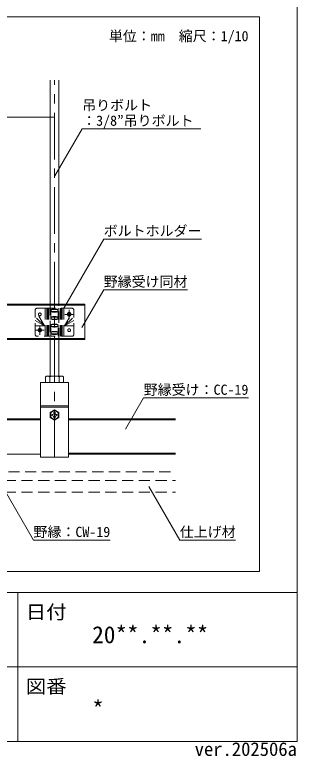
# Model space of a CAD drawing. Units: millimetres on the paper, enlarged 40 times, with parts at other scales. Extents: x -7800 to 7800, y -5578 to 5491.
# Drawn here: x 6588 to 7800, y -5578 to -2391 of the extents above; entities that cross this region are included whole.
import ezdxf
from ezdxf.enums import TextEntityAlignment as Align

# ---------------------------------------------------------------- set-up
doc = ezdxf.new("R2010")
doc.units = ezdxf.units.MM
doc.header["$LTSCALE"] = 40
doc.linetypes.add('CHAIN1', pattern=[8, 5, -1, 1, -1])
doc.linetypes.add('DASHED1', pattern=[1.8, 1.2, -0.6])
for name, color, linetype, lineweight in [('7-0_中心線', 4, 'CHAIN1', 9), ('7-1_吊り材', 4, 'Continuous', 9), ('7-2_野縁受け', 3, 'Continuous', 18), ('7-5_寸法', 7, 'Continuous', 9), ('7-6_文字', 7, 'Continuous', 18), ('7-7_金具', 6, 'Continuous', 35), ('7-B_ビス', 3, 'Continuous', 18), ('7-C_パネル', 7, 'DASHED1', 18), ('F-2_太線１', 3, 'Continuous', 18), ('F-6_文字', 7, 'Continuous', 18)]:
    doc.layers.add(name, color=color, linetype=linetype, lineweight=lineweight)
doc.styles.add('ＭＳ ゴシック', font='')
doc.styles.get('ＭＳ ゴシック').set_extended_font_data('MS Gothic')

msp = doc.modelspace()

# ---------------------------------------------------------------- linework, layer by layer
at = {"layer": '7-0_中心線'}
msp.add_line((6758.12, -4292.67), (6758.12, -2672.5), dxfattribs=at)
at = {"layer": '7-1_吊り材', "color": 7, "lineweight": 18}
for p, q in [((6740.12, -3635.04), (6740.12, -2672.5)), ((6776.12, -3635.04), (6776.12, -2672.5)), ((6740.12, -3944.67), (6740.12, -3787.04)), ((6776.12, -3944.67), (6776.12, -3787.04)), ((6724.17, -3944.67), (6718.92, -3947.7)), ((6718.92, -3972.67), (6718.92, -3947.7)), ((6724.17, -3944.67), (6792.06, -3944.67)), ((6738.52, -3972.67), (6738.52, -3947.7)), ((6777.72, -3972.67), (6777.72, -3947.7)), ((6792.06, -3944.67), (6797.32, -3947.7)), ((6797.32, -3972.67), (6797.32, -3947.7)), ((6698.12, -4292.67), (6698.12, -3972.67)), ((6718.92, -3972.67), (6797.32, -3972.67)), ((6698.12, -4071.87), (6818.12, -4071.87)), ((6698.12, -4077.4), (6818.12, -4077.4)), ((6818.12, -4292.67), (6698.12, -4292.67))]:
    msp.add_line(p, q, dxfattribs=at)
at = {"layer": '7-1_吊り材', "color": 7, "linetype": 'DASHED1', "lineweight": 18}
for p, q in [((6740.12, -3635.04), (6740.12, -3787.04)), ((6776.12, -3787.04), (6776.12, -3635.04))]:
    msp.add_line(p, q, dxfattribs=at)
at = {"layer": '7-1_吊り材'}
for p, q in [((6757.92, -4089.87), (6738.87, -4100.87)), ((6738.87, -4100.87), (6738.87, -4122.87)), ((6746.17, -4109.47), (6748.52, -4109.47)), ((6755.52, -4100.11), (6755.52, -4102.33)), ((6757.92, -4089.87), (6776.98, -4100.87)), ((6760.32, -4100.11), (6760.32, -4103.37)), ((6760.32, -4100.11), (6760.32, -4102.33)), ((6769.68, -4109.47), (6767.33, -4109.47)), ((6776.98, -4100.87), (6776.98, -4122.87)), ((6757.92, -4133.87), (6738.87, -4122.87)), ((6746.17, -4114.27), (6748.52, -4114.27)), ((6755.52, -4123.62), (6755.52, -4121.4)), ((6757.92, -4133.87), (6776.98, -4122.87)), ((6760.32, -4123.62), (6760.32, -4120.36)), ((6760.32, -4123.62), (6760.32, -4121.4)), ((6769.68, -4114.27), (6767.33, -4114.27))]:
    msp.add_line(p, q, dxfattribs=at)
at = {"layer": '7-1_吊り材', "color": 7, "lineweight": 18}
msp.add_lwpolyline([(6698.12, -3972.67), (6818.12, -3972.67), (6818.12, -4292.67)], dxfattribs=at)
at = {"layer": '7-1_吊り材'}
msp.add_circle((6757.92, -4111.87), 17.6, dxfattribs=at)
at = {"layer": '7-1_吊り材', "color": 7, "lineweight": 18}
for centre, radius, start, end in [((6731.73, -3971.75), 27.25, 96.34294, 118.04132), ((6728.05, -3964.17), 19.52, 57.57118, 88.04459), ((6758.12, -4009.53), 64.86, 72.41205, 107.58797), ((6788.18, -3964.17), 19.52, 91.95543, 122.42883), ((6784.5, -3971.75), 27.25, 61.95869, 83.65707)]:
    msp.add_arc(centre, radius, start, end, dxfattribs=at)
at = {"layer": '7-1_吊り材'}
for centre, radius, start, end in [((6757.92, -4111.87), 12, 168.46304, 191.51331), ((6749.15, -4103.08), 6.42, 264.363, 6.67345), ((6757.92, -4111.87), 12, 78.46304, 101.53696), ((6766.7, -4103.08), 6.42, 173.32655, 275.637), ((6757.92, -4111.87), 12, 348.48669, 11.53696), ((6749.15, -4120.65), 6.42, 353.32655, 95.637), ((6757.92, -4111.87), 12, 258.46304, 281.53696), ((6766.7, -4120.65), 6.42, 84.363, 186.67345)]:
    msp.add_arc(centre, radius, start, end, dxfattribs=at)
at = {"layer": '7-2_野縁受け'}
for p, q in [((5912.14, -3635.04), (6888.52, -3635.04)), ((6888.52, -3639.84), (5912.14, -3639.84)), ((6888.52, -3635.04), (6888.52, -3787.04)), ((6888.52, -3782.24), (5912.14, -3782.24)), ((5912.14, -3787.04), (6888.52, -3787.04)), ((5912.14, -4127.87), (6698.12, -4127.87)), ((6698.12, -4132.67), (5912.14, -4132.67)), ((6818.12, -4127.87), (7278.12, -4127.87)), ((7278.12, -4132.67), (6818.12, -4132.67)), ((6503.62, -4279.87), (6698.12, -4279.87)), ((7278.12, -4275.07), (6818.12, -4275.07)), ((6818.12, -4279.87), (7278.12, -4279.87))]:
    msp.add_line(p, q, dxfattribs=at)
at = {"layer": '7-5_寸法', "color": 4}
msp.add_line((6758.12, -2831.15), (6158.12, -2831.15), dxfattribs=at)
at = {"layer": '7-6_文字'}
for p, q in [((6876.92, -2881.53), (6760.22, -3083.66)), ((7386.92, -2881.53), (6876.92, -2881.53)), ((6969.26, -3355.22), (6796.23, -3654.92)), ((6969.26, -3355.22), (7389.26, -3355.22)), ((6969.26, -3573.49), (6875.33, -3736.18)), ((6969.26, -3573.49), (7329.26, -3573.49)), ((7140.95, -4038.11), (7063.02, -4173.08)), ((7140.95, -4038.11), (7590.95, -4038.11)), ((6498.1, -4355.36), (6667.86, -4649.41)), ((7295.94, -4649.41), (7163.26, -4419.6)), ((6997.86, -4649.41), (6667.86, -4649.41)), ((7535.94, -4649.41), (7295.94, -4649.41))]:
    msp.add_line(p, q, dxfattribs=at)
at = {"layer": '7-7_金具', "color": 3, "linetype": 'DASHED1', "lineweight": 18}
for p, q in [((6675.14, -3765.06), (6675.14, -3661.06)), ((6683.14, -3653.06), (6715.14, -3653.06)), ((6715.14, -3653.06), (6801.14, -3653.06)), ((6718.48, -3653.06), (6718.48, -3773.06)), ((6724.91, -3653.06), (6724.91, -3773.06)), ((6729.33, -3653.06), (6729.33, -3773.06)), ((6734.33, -3653.06), (6734.33, -3773.06)), ((6741.98, -3653.06), (6741.98, -3773.06)), ((6743.99, -3658.66), (6743.99, -3667.46)), ((6772.3, -3658.66), (6743.99, -3658.66)), ((6772.3, -3658.66), (6772.3, -3667.46)), ((6774.31, -3653.06), (6774.31, -3773.06)), ((6781.96, -3653.06), (6781.96, -3773.06)), ((6786.96, -3653.06), (6786.96, -3773.06)), ((6791.38, -3653.06), (6791.38, -3773.06)), ((6797.81, -3653.06), (6797.81, -3773.06)), ((6833.14, -3653.06), (6801.14, -3653.06)), ((6821.14, -3659.19), (6821.14, -3699.19)), ((6841.14, -3765.06), (6841.14, -3661.06)), ((6715.14, -3729.06), (6675.14, -3689.06)), ((6715.14, -3729.06), (6691.05, -3687.33)), ((6743.99, -3667.46), (6772.3, -3667.46)), ((6743.99, -3690.66), (6743.99, -3699.46)), ((6772.3, -3690.66), (6743.99, -3690.66)), ((6772.3, -3690.66), (6772.3, -3699.46)), ((6801.14, -3729.06), (6841.14, -3689.06)), ((6801.14, -3729.06), (6821.14, -3694.42)), ((6839.53, -3679.06), (6802.54, -3679.06)), ((6715.14, -3729.06), (6675.14, -3705.96)), ((6695.14, -3766.93), (6695.14, -3726.92)), ((6743.99, -3699.46), (6772.3, -3699.46)), ((6743.99, -3722.66), (6743.99, -3731.46)), ((6772.3, -3722.66), (6743.99, -3722.66)), ((6772.3, -3722.66), (6772.3, -3731.46)), ((6801.14, -3729.06), (6841.14, -3705.96)), ((6715.14, -3729.06), (6675.14, -3729.06)), ((6676.76, -3747.06), (6713.75, -3747.06)), ((6743.99, -3731.46), (6772.3, -3731.46)), ((6743.99, -3754.66), (6743.99, -3763.46)), ((6772.3, -3754.66), (6743.99, -3754.66)), ((6772.3, -3754.66), (6772.3, -3763.46)), ((6801.14, -3729.06), (6841.14, -3729.06)), ((6833.14, -3773.06), (6683.14, -3773.06)), ((6743.99, -3763.46), (6772.3, -3763.46))]:
    msp.add_line(p, q, dxfattribs=at)
for centre in [(6695.14, -3679.06), (6821.14, -3747.06)]:
    msp.add_circle(centre, 6, dxfattribs=at)
for centre, radius, start, end in [((6683.14, -3661.06), 8, 90, 180), ((6758.14, -3707.74), 51.08, 73.91376, 106.08623), ((6833.14, -3661.06), 8, 0, 90), ((6758.14, -3618.38), 51.08, 253.91376, 286.08623), ((6758.14, -3739.74), 51.08, 73.91376, 106.08623), ((6758.14, -3650.38), 51.08, 253.91376, 286.08623), ((6758.14, -3771.74), 51.08, 73.91376, 106.08623), ((6758.14, -3682.38), 51.08, 253.91376, 286.08623), ((6758.14, -3803.74), 51.08, 73.91376, 106.08623), ((6683.14, -3765.06), 8, 180, 270), ((6758.14, -3714.38), 51.08, 253.91376, 286.08623), ((6833.14, -3765.06), 8, 270, 0)]:
    msp.add_arc(centre, radius, start, end, dxfattribs=at)
at = {"layer": '7-B_ビス'}
for centre, radius in [((6821.14, -3679.06), 8.2), ((6821.14, -3679.06), 6.8), ((6695.14, -3747.06), 8.2), ((6695.14, -3747.06), 6.8)]:
    msp.add_circle(centre, radius, dxfattribs=at)
for centre, radius, start, end in [((6813.72, -3690.22), 13.41, 56.37852, 85.75327), ((6812.75, -3672.03), 10.95, 283.87134, 320.06015), ((6828.57, -3667.89), 13.41, 236.37851, 265.75325), ((6829.54, -3686.09), 10.95, 103.87132, 140.06013), ((6687.72, -3758.22), 13.41, 56.37852, 85.75327), ((6686.75, -3740.03), 10.95, 283.87134, 320.06015), ((6702.57, -3735.89), 13.41, 236.37851, 265.75325), ((6703.54, -3754.09), 10.95, 103.87132, 140.06013)]:
    msp.add_arc(centre, radius, start, end, dxfattribs=at)
at = {"layer": '7-C_パネル'}
for p, q in [((5912.14, -4355.87), (7278.12, -4355.87)), ((5824.14, -4393.87), (7278.12, -4393.87)), ((5824.14, -4443.87), (7278.12, -4443.87))]:
    msp.add_line(p, q, dxfattribs=at)
at = {"layer": 'F-2_太線１'}
for p, q in [((7800, 5485.15), (7800, -5514.85)), ((4571.89, -2399.73), (7638.17, -2399.73)), ((7638.17, -2399.73), (7638.17, -4681.59)), ((7638.17, -4681.59), (7638.17, -4783.77)), ((4571.89, -4783.77), (7638.17, -4783.77)), ((-7800, -4874.85), (7800, -4874.85)), ((-7800, -5514.85), (7800, -5514.85))]:
    msp.add_line(p, q, dxfattribs=at)
at = {"layer": 'F-2_太線１', "color": 7}
for p, q in [((6600, -4874.85), (6600, -5514.85)), ((1300, -5194.85), (7800, -5194.85))]:
    msp.add_line(p, q, dxfattribs=at)

# ---------------------------------------------------------------- texts
at = {"layer": '7-5_寸法', "style": 'ＭＳ ゴシック'}
msp.add_text('単位：mm\u3000縮尺：1/10', height=43.99, dxfattribs=at).set_placement((6991.63, -2517.93), align=Align.BOTTOM_LEFT)
at = {"layer": '7-6_文字', "style": 'ＭＳ ゴシック'}
for s, p in [('吊りボルト', (6876.92, -2815.03)), ('：3/8”吊りボルト', (6876.92, -2881.53)), ('ボルトホルダー', (6969.26, -3355.22)), ('野縁受け同材', (6969.26, -3573.49)), ('野縁受け：CC-19', (7140.95, -4038.11)), ('野縁：CW-19', (6667.86, -4649.41)), ('仕上げ材', (7295.94, -4649.41))]:
    msp.add_text(s, height=43.99, dxfattribs=at).set_placement(p, align=Align.BOTTOM_LEFT)
at = {"layer": 'F-6_文字', "color": 4, "style": 'ＭＳ ゴシック', "width": 1.1}
for s, p in [('日付', (6634.51, -5005.55)), ('図番', (6634.51, -5325.55))]:
    msp.add_text(s, height=58.65, dxfattribs=at).set_placement(p, align=Align.BOTTOM_LEFT)
at = {"layer": 'F-6_文字', "color": 4, "style": 'ＭＳ ゴシック'}
for s, height, p in [('20**.**.**', 73.31, (6920, -5114.85)), ('*', 73.31, (6920, -5434.85)), ('ver.202506a', 58.65, (7360, -5594.85))]:
    msp.add_text(s, height=height, dxfattribs=at).set_placement(p, align=Align.BOTTOM_LEFT)

doc.saveas('drawing.dxf')
